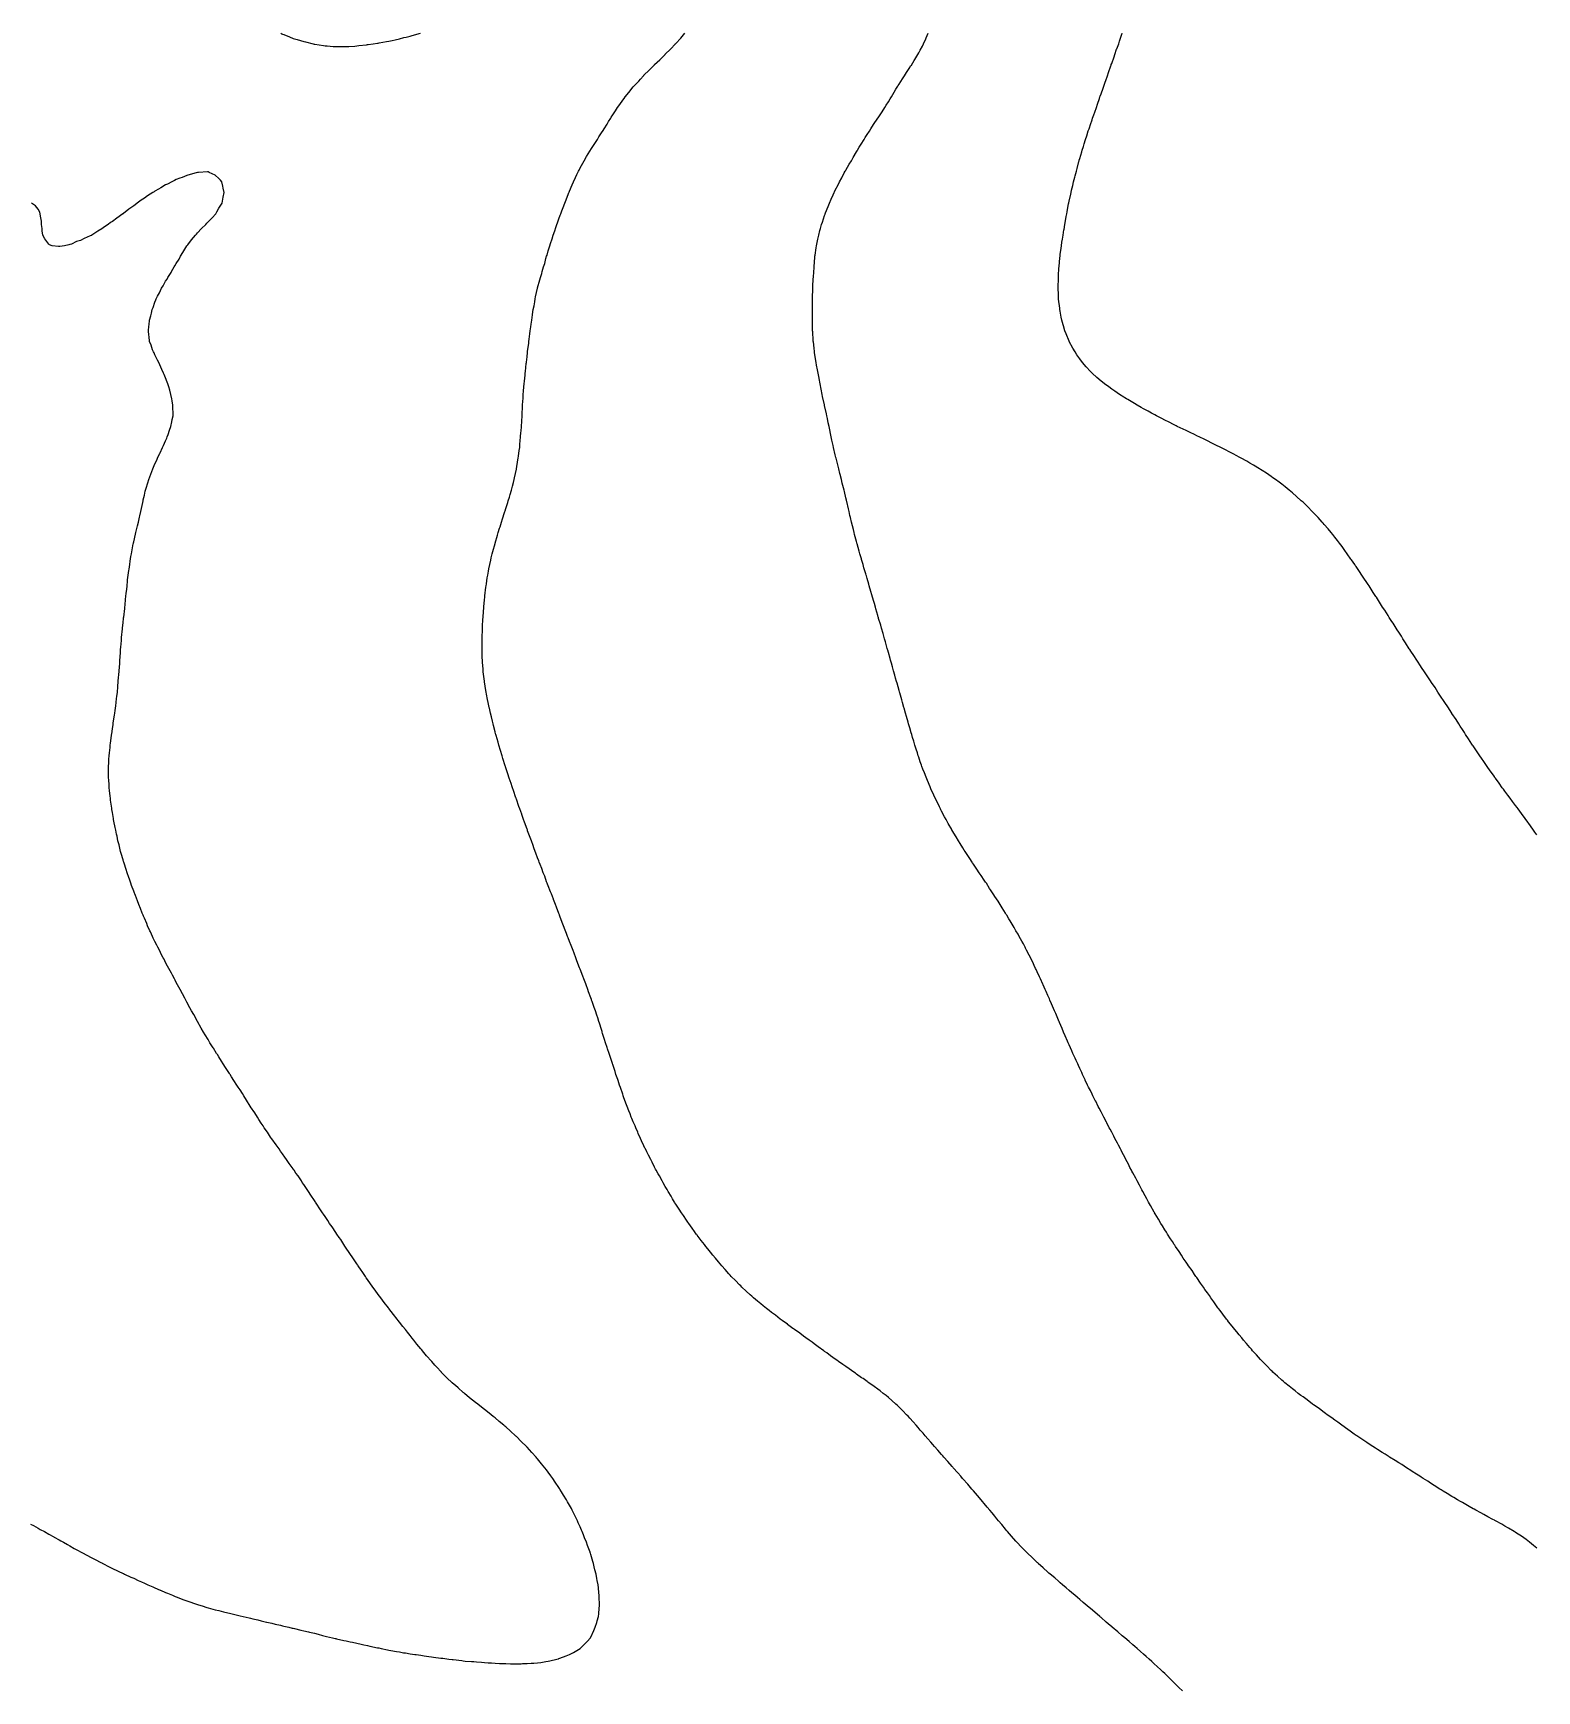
# Model space of a CAD drawing. Extents: x -717077 to -715000, y -984627 to -984000.
# Drawn here: x -715141.9 to -715000.5, y -984156.5 to -984000.5 of the extents above; entities that cross this region are included whole.
import ezdxf

# ---------------------------------------------------------------- set-up
doc = ezdxf.new("R2010")
doc.units = 0
doc.layers.add('buffer_B1_0_1_clip', color=7, linetype='Continuous')

msp = doc.modelspace()

# ---------------------------------------------------------------- linework, layer by layer
at = {"layer": 'buffer_B1_0_1_clip'}
for points in [[(-715118.64, -984000.5), (-715118.55, -984000.55), (-715118.49, -984000.58), (-715118.36, -984000.63), (-715117.85, -984000.85), (-715117.49, -984000.99), (-715117.11, -984001.11), (-715116.8, -984001.2), (-715116.49, -984001.29), (-715116.32, -984001.33), (-715115.6, -984001.5), (-715115.51, -984001.52), (-715115.49, -984001.52), (-715115.46, -984001.53), (-715114.65, -984001.66), (-715114.49, -984001.68), (-715114.3, -984001.69), (-715113.74, -984001.74), (-715113.49, -984001.76), (-715113.24, -984001.75), (-715112.75, -984001.76), (-715112.49, -984001.76), (-715112.26, -984001.74), (-715111.7, -984001.71), (-715111.49, -984001.7), (-715111.32, -984001.67), (-715110.59, -984001.6), (-715110.49, -984001.58), (-715110.42, -984001.57), (-715109.95, -984001.5), (-715109.55, -984001.44), (-715109.49, -984001.43), (-715109.41, -984001.42), (-715108.7, -984001.29), (-715108.49, -984001.26), (-715108.18, -984001.19), (-715107.88, -984001.12), (-715107.49, -984001.04), (-715107.07, -984000.92), (-715106.87, -984000.87), (-715106.49, -984000.78), (-715106.28, -984000.71), (-715105.51, -984000.5)], [(-715083.34, -984107.5), (-715083.39, -984107.4), (-715083.49, -984107.21), (-715083.73, -984106.73), (-715083.85, -984106.5), (-715084.06, -984106.07), (-715084.21, -984105.78), (-715084.35, -984105.5), (-715084.4, -984105.41), (-715084.49, -984105.21), (-715084.71, -984104.72), (-715084.82, -984104.5), (-715085.02, -984104.03), (-715085.07, -984103.92), (-715085.26, -984103.5), (-715085.33, -984103.33), (-715085.49, -984102.95), (-715085.62, -984102.63), (-715085.68, -984102.5), (-715085.79, -984102.2), (-715085.9, -984101.91), (-715086.06, -984101.5), (-715086.18, -984101.18), (-715086.41, -984100.58), (-715086.44, -984100.5), (-715086.45, -984100.46), (-715086.49, -984100.35), (-715086.71, -984099.71), (-715086.78, -984099.5), (-715086.93, -984099.07), (-715086.96, -984098.96), (-715087.12, -984098.5), (-715087.21, -984098.21), (-715087.43, -984097.56), (-715087.45, -984097.5), (-715087.46, -984097.47), (-715087.49, -984097.37), (-715087.7, -984096.71), (-715087.77, -984096.5), (-715087.91, -984096.09), (-715087.95, -984095.95), (-715088.1, -984095.5), (-715088.19, -984095.19), (-715088.38, -984094.62), (-715088.41, -984094.5), (-715088.43, -984094.44), (-715088.49, -984094.24), (-715088.67, -984093.67), (-715088.73, -984093.5), (-715088.84, -984093.15), (-715088.91, -984092.92), (-715089.06, -984092.5), (-715089.17, -984092.18), (-715089.37, -984091.62), (-715089.41, -984091.5), (-715089.43, -984091.44), (-715089.49, -984091.28), (-715089.7, -984090.7), (-715089.77, -984090.5), (-715089.93, -984090.06), (-715089.96, -984089.97), (-715090.14, -984089.5), (-715090.24, -984089.24), (-715090.49, -984088.58), (-715090.52, -984088.52), (-715090.52, -984088.5), (-715090.54, -984088.45), (-715090.79, -984087.79), (-715090.9, -984087.5), (-715091.06, -984087.07), (-715091.16, -984086.83), (-715091.29, -984086.5), (-715091.35, -984086.35), (-715091.49, -984085.98), (-715091.62, -984085.63), (-715091.67, -984085.5), (-715091.78, -984085.21), (-715091.89, -984084.9), (-715092.05, -984084.5), (-715092.17, -984084.18), (-715092.4, -984083.6), (-715092.43, -984083.5), (-715092.45, -984083.46), (-715092.49, -984083.35), (-715092.72, -984082.73), (-715092.81, -984082.5), (-715093, -984082.01), (-715093.01, -984081.99), (-715093.2, -984081.5), (-715093.28, -984081.29), (-715093.49, -984080.75), (-715093.56, -984080.57), (-715093.59, -984080.5), (-715093.65, -984080.35), (-715093.83, -984079.84), (-715093.97, -984079.5), (-715094.11, -984079.11), (-715094.25, -984078.74), (-715094.34, -984078.5), (-715094.38, -984078.39), (-715094.49, -984078.1), (-715094.65, -984077.66), (-715094.71, -984077.5), (-715094.84, -984077.15), (-715094.92, -984076.93), (-715095.08, -984076.5), (-715095.19, -984076.2), (-715095.43, -984075.56), (-715095.45, -984075.5), (-715095.46, -984075.47), (-715095.49, -984075.4), (-715095.73, -984074.73), (-715095.81, -984074.5), (-715095.98, -984074.01), (-715095.99, -984073.99), (-715096.16, -984073.5), (-715096.25, -984073.26), (-715096.49, -984072.58), (-715096.51, -984072.52), (-715096.52, -984072.5), (-715096.54, -984072.46), (-715096.77, -984071.77), (-715096.86, -984071.5), (-715097.02, -984071.02), (-715097.04, -984070.95), (-715097.2, -984070.5), (-715097.27, -984070.28), (-715097.49, -984069.62), (-715097.52, -984069.53), (-715097.53, -984069.5), (-715097.55, -984069.44), (-715097.76, -984068.76), (-715097.84, -984068.5), (-715097.99, -984068.01), (-715097.99, -984068), (-715098.14, -984067.5), (-715098.21, -984067.22), (-715098.39, -984066.6), (-715098.42, -984066.5), (-715098.44, -984066.44), (-715098.49, -984066.24), (-715098.64, -984065.65), (-715098.68, -984065.5), (-715098.74, -984065.25), (-715098.84, -984064.84), (-715098.92, -984064.5), (-715099.02, -984064.03), (-715099.04, -984063.96), (-715099.14, -984063.5), (-715099.2, -984063.2), (-715099.29, -984062.7), (-715099.33, -984062.5), (-715099.36, -984062.36), (-715099.49, -984061.53), (-715099.5, -984061.5), (-715099.5, -984061.5), (-715099.5, -984061.49), (-715099.61, -984060.61), (-715099.62, -984060.5), (-715099.63, -984060.36), (-715099.68, -984059.69), (-715099.69, -984059.5), (-715099.7, -984059.29), (-715099.72, -984058.73), (-715099.72, -984058.5), (-715099.72, -984058.27), (-715099.72, -984057.73), (-715099.72, -984057.5), (-715099.71, -984057.28), (-715099.69, -984056.7), (-715099.69, -984056.5), (-715099.67, -984056.32), (-715099.64, -984055.64), (-715099.63, -984055.5), (-715099.62, -984055.38), (-715099.56, -984054.56), (-715099.55, -984054.5), (-715099.55, -984054.45), (-715099.49, -984053.87), (-715099.46, -984053.53), (-715099.46, -984053.5), (-715099.45, -984053.46), (-715099.35, -984052.64), (-715099.34, -984052.5), (-715099.31, -984052.32), (-715099.23, -984051.76), (-715099.19, -984051.5), (-715099.12, -984051.13), (-715099.08, -984050.91), (-715099, -984050.5), (-715098.91, -984050.09), (-715098.85, -984049.86), (-715098.77, -984049.5), (-715098.71, -984049.28), (-715098.5, -984048.51), (-715098.5, -984048.5), (-715098.5, -984048.49), (-715098.49, -984048.48), (-715098.27, -984047.73), (-715098.2, -984047.5), (-715098.07, -984047.07), (-715098.03, -984046.96), (-715097.89, -984046.5), (-715097.79, -984046.2), (-715097.61, -984045.62), (-715097.57, -984045.5), (-715097.55, -984045.44), (-715097.49, -984045.24), (-715097.31, -984044.68), (-715097.25, -984044.5), (-715097.15, -984044.16), (-715097.08, -984043.92), (-715096.95, -984043.5), (-715096.86, -984043.14), (-715096.76, -984042.77), (-715096.69, -984042.5), (-715096.66, -984042.33), (-715096.49, -984041.54), (-715096.49, -984041.51), (-715096.48, -984041.5), (-715096.48, -984041.49), (-715096.34, -984040.66), (-715096.31, -984040.5), (-715096.29, -984040.29), (-715096.22, -984039.78), (-715096.18, -984039.5), (-715096.16, -984039.16), (-715096.13, -984038.87), (-715096.1, -984038.5), (-715096.06, -984038.07), (-715096.05, -984037.94), (-715096.02, -984037.5), (-715095.99, -984037), (-715095.99, -984037), (-715095.96, -984036.5), (-715095.94, -984036.06), (-715095.93, -984035.94), (-715095.9, -984035.5), (-715095.88, -984035.12), (-715095.86, -984034.87), (-715095.84, -984034.5), (-715095.81, -984034.18), (-715095.78, -984033.79), (-715095.76, -984033.5), (-715095.73, -984033.26), (-715095.68, -984032.69), (-715095.66, -984032.5), (-715095.64, -984032.35), (-715095.56, -984031.57), (-715095.55, -984031.5), (-715095.55, -984031.45), (-715095.49, -984030.96), (-715095.44, -984030.55), (-715095.44, -984030.5), (-715095.43, -984030.44), (-715095.33, -984029.66), (-715095.31, -984029.5), (-715095.29, -984029.3), (-715095.22, -984028.78), (-715095.19, -984028.5), (-715095.14, -984028.14), (-715095.1, -984027.89), (-715095.05, -984027.5), (-715094.97, -984027.02), (-715094.97, -984026.97), (-715094.9, -984026.5), (-715094.83, -984026.16), (-715094.77, -984025.78), (-715094.72, -984025.5), (-715094.68, -984025.32), (-715094.5, -984024.51), (-715094.5, -984024.5), (-715094.5, -984024.49), (-715094.49, -984024.47), (-715094.28, -984023.71), (-715094.22, -984023.5), (-715094.1, -984023.11), (-715094.05, -984022.94), (-715093.93, -984022.5), (-715093.83, -984022.17), (-715093.71, -984021.71), (-715093.65, -984021.5), (-715093.61, -984021.38), (-715093.49, -984020.97), (-715093.38, -984020.61), (-715093.35, -984020.5), (-715093.28, -984020.29), (-715093.14, -984019.86), (-715093.02, -984019.5), (-715092.88, -984019.11), (-715092.77, -984018.78), (-715092.68, -984018.5), (-715092.63, -984018.36), (-715092.49, -984017.97), (-715092.37, -984017.63), (-715092.32, -984017.5), (-715092.21, -984017.22), (-715092.09, -984016.9), (-715091.94, -984016.5), (-715091.81, -984016.19), (-715091.58, -984015.59), (-715091.55, -984015.5), (-715091.53, -984015.46), (-715091.49, -984015.37), (-715091.23, -984014.76), (-715091.13, -984014.5), (-715090.92, -984014.07), (-715090.8, -984013.81), (-715090.66, -984013.5), (-715090.6, -984013.39), (-715090.49, -984013.18), (-715090.25, -984012.74), (-715090.12, -984012.5), (-715089.88, -984012.11), (-715089.59, -984011.59), (-715089.53, -984011.5), (-715089.52, -984011.48), (-715089.49, -984011.44), (-715089.11, -984010.88), (-715088.87, -984010.5), (-715088.72, -984010.27), (-715088.49, -984009.89), (-715088.34, -984009.66), (-715088.24, -984009.5), (-715087.95, -984009.05), (-715087.82, -984008.82), (-715087.62, -984008.5), (-715087.57, -984008.42), (-715087.49, -984008.29), (-715087.17, -984007.82), (-715086.98, -984007.5), (-715086.77, -984007.22), (-715086.49, -984006.81), (-715086.36, -984006.64), (-715086.25, -984006.5), (-715085.91, -984006.08), (-715085.49, -984005.55), (-715085.47, -984005.52), (-715085.45, -984005.5), (-715084.98, -984005.01), (-715084.82, -984004.83), (-715084.53, -984004.5), (-715084.51, -984004.48), (-715084.49, -984004.46), (-715084, -984003.99), (-715083.53, -984003.5), (-715083.51, -984003.48), (-715083.49, -984003.46), (-715082.99, -984003), (-715082.5, -984002.5), (-715082.5, -984002.5), (-715082.49, -984002.49), (-715082, -984002), (-715081.53, -984001.5), (-715081.51, -984001.48), (-715081.49, -984001.46), (-715081.03, -984000.96), (-715080.64, -984000.5)], [(-715000.49, -984143.07), (-715000.8, -984142.8), (-715001.18, -984142.5), (-715001.35, -984142.36), (-715001.49, -984142.26), (-715001.93, -984141.94), (-715002.26, -984141.74), (-715002.49, -984141.58), (-715002.54, -984141.55), (-715002.62, -984141.5), (-715003.16, -984141.17), (-715003.49, -984140.99), (-715003.8, -984140.81), (-715004.39, -984140.5), (-715004.45, -984140.46), (-715004.49, -984140.44), (-715004.62, -984140.37), (-715005.1, -984140.1), (-715005.49, -984139.9), (-715005.75, -984139.75), (-715006.22, -984139.5), (-715006.39, -984139.4), (-715006.49, -984139.35), (-715006.85, -984139.14), (-715007.03, -984139.04), (-715007.49, -984138.78), (-715007.67, -984138.68), (-715007.97, -984138.5), (-715008.3, -984138.3), (-715008.49, -984138.19), (-715008.92, -984137.92), (-715009.29, -984137.7), (-715009.49, -984137.58), (-715009.54, -984137.55), (-715009.62, -984137.5), (-715010.15, -984137.15), (-715010.49, -984136.94), (-715010.76, -984136.77), (-715011.19, -984136.5), (-715011.37, -984136.38), (-715011.49, -984136.3), (-715011.98, -984135.99), (-715012.05, -984135.94), (-715012.49, -984135.66), (-715012.59, -984135.6), (-715012.75, -984135.5), (-715013.2, -984135.2), (-715013.49, -984135.02), (-715013.81, -984134.82), (-715014.34, -984134.5), (-715014.43, -984134.44), (-715014.49, -984134.4), (-715014.77, -984134.22), (-715015.04, -984134.05), (-715015.49, -984133.77), (-715015.66, -984133.66), (-715015.92, -984133.5), (-715016.26, -984133.27), (-715016.49, -984133.12), (-715016.86, -984132.87), (-715017.42, -984132.5), (-715017.46, -984132.47), (-715017.49, -984132.45), (-715017.67, -984132.32), (-715018.04, -984132.05), (-715018.49, -984131.73), (-715018.63, -984131.64), (-715018.83, -984131.5), (-715019.2, -984131.21), (-715019.49, -984131.01), (-715019.79, -984130.79), (-715020.21, -984130.5), (-715020.37, -984130.38), (-715020.49, -984130.29), (-715020.95, -984129.95), (-715021.26, -984129.73), (-715021.49, -984129.57), (-715021.53, -984129.54), (-715021.59, -984129.5), (-715022.1, -984129.11), (-715022.49, -984128.83), (-715022.68, -984128.69), (-715022.94, -984128.5), (-715023.24, -984128.25), (-715023.49, -984128.06), (-715023.8, -984127.81), (-715024.19, -984127.5), (-715024.35, -984127.36), (-715024.49, -984127.24), (-715024.88, -984126.89), (-715025.32, -984126.5), (-715025.4, -984126.41), (-715025.49, -984126.33), (-715025.9, -984125.91), (-715026.31, -984125.5), (-715026.4, -984125.41), (-715026.49, -984125.31), (-715026.87, -984124.88), (-715027.23, -984124.5), (-715027.35, -984124.35), (-715027.49, -984124.19), (-715027.81, -984123.81), (-715028.08, -984123.5), (-715028.26, -984123.27), (-715028.49, -984123), (-715028.71, -984122.72), (-715028.9, -984122.5), (-715029.16, -984122.16), (-715029.49, -984121.75), (-715029.6, -984121.61), (-715029.69, -984121.5), (-715030.03, -984121.04), (-715030.29, -984120.71), (-715030.45, -984120.5), (-715030.47, -984120.47), (-715030.49, -984120.44), (-715030.88, -984119.88), (-715031.16, -984119.5), (-715031.29, -984119.3), (-715031.49, -984119.03), (-715031.71, -984118.71), (-715031.86, -984118.5), (-715032.12, -984118.12), (-715032.49, -984117.6), (-715032.53, -984117.54), (-715032.56, -984117.5), (-715032.7, -984117.3), (-715032.93, -984116.94), (-715033.25, -984116.5), (-715033.35, -984116.35), (-715033.49, -984116.14), (-715033.75, -984115.76), (-715033.93, -984115.5), (-715034.15, -984115.16), (-715034.49, -984114.66), (-715034.56, -984114.56), (-715034.6, -984114.5), (-715034.78, -984114.21), (-715034.95, -984113.95), (-715035.24, -984113.5), (-715035.34, -984113.34), (-715035.49, -984113.1), (-715035.72, -984112.72), (-715035.86, -984112.5), (-715036.09, -984112.1), (-715036.4, -984111.59), (-715036.46, -984111.5), (-715036.47, -984111.48), (-715036.49, -984111.44), (-715036.83, -984110.83), (-715037.02, -984110.5), (-715037.18, -984110.19), (-715037.49, -984109.63), (-715037.54, -984109.54), (-715037.56, -984109.5), (-715037.64, -984109.35), (-715037.88, -984108.89), (-715038.09, -984108.5), (-715038.23, -984108.24), (-715038.49, -984107.75), (-715038.58, -984107.58), (-715038.62, -984107.5), (-715038.77, -984107.23), (-715038.92, -984106.92), (-715039.15, -984106.5), (-715039.26, -984106.27), (-715039.49, -984105.84), (-715039.61, -984105.62), (-715039.67, -984105.5), (-715039.86, -984105.13), (-715039.95, -984104.96), (-715040.19, -984104.5), (-715040.29, -984104.3), (-715040.49, -984103.93), (-715040.64, -984103.64), (-715040.72, -984103.5), (-715040.95, -984103.05), (-715040.98, -984102.98), (-715041.23, -984102.5), (-715041.32, -984102.33), (-715041.49, -984101.99), (-715041.66, -984101.66), (-715041.75, -984101.5), (-715041.99, -984101), (-715042, -984101), (-715042.25, -984100.5), (-715042.33, -984100.34), (-715042.49, -984100.01), (-715042.66, -984099.67), (-715042.75, -984099.5), (-715042.97, -984099.02), (-715042.98, -984098.99), (-715043.22, -984098.5), (-715043.3, -984098.31), (-715043.49, -984097.91), (-715043.62, -984097.63), (-715043.68, -984097.5), (-715043.84, -984097.16), (-715043.93, -984096.94), (-715044.14, -984096.5), (-715044.24, -984096.25), (-715044.49, -984095.71), (-715044.56, -984095.56), (-715044.59, -984095.5), (-715044.66, -984095.34), (-715044.86, -984094.86), (-715045.02, -984094.5), (-715045.16, -984094.16), (-715045.4, -984093.59), (-715045.44, -984093.5), (-715045.46, -984093.46), (-715045.49, -984093.38), (-715045.75, -984092.76), (-715045.87, -984092.5), (-715046.05, -984092.06), (-715046.15, -984091.85), (-715046.3, -984091.5), (-715046.35, -984091.36), (-715046.49, -984091.05), (-715046.66, -984090.67), (-715046.74, -984090.5), (-715046.93, -984090.06), (-715046.97, -984089.98), (-715047.19, -984089.5), (-715047.28, -984089.29), (-715047.49, -984088.82), (-715047.59, -984088.6), (-715047.64, -984088.5), (-715047.77, -984088.22), (-715047.91, -984087.92), (-715048.25, -984087.25), (-715048.49, -984086.78), (-715048.59, -984086.59), (-715048.64, -984086.5), (-715048.8, -984086.19), (-715048.93, -984085.94), (-715049.18, -984085.5), (-715049.29, -984085.3), (-715049.49, -984084.96), (-715049.66, -984084.66), (-715049.75, -984084.5), (-715050.03, -984084.03), (-715050.15, -984083.85), (-715050.36, -984083.5), (-715050.41, -984083.42), (-715050.49, -984083.3), (-715050.79, -984082.8), (-715050.99, -984082.5), (-715051.18, -984082.19), (-715051.49, -984081.73), (-715051.58, -984081.59), (-715051.64, -984081.5), (-715051.89, -984081.1), (-715051.97, -984080.98), (-715052.28, -984080.5), (-715052.37, -984080.38), (-715052.49, -984080.2), (-715052.76, -984079.77), (-715052.94, -984079.5), (-715053.16, -984079.17), (-715053.49, -984078.69), (-715053.57, -984078.57), (-715053.61, -984078.5), (-715053.84, -984078.15), (-715053.96, -984077.97), (-715054.27, -984077.5), (-715054.36, -984077.37), (-715054.49, -984077.16), (-715054.75, -984076.75), (-715054.9, -984076.5), (-715055.13, -984076.13), (-715055.49, -984075.54), (-715055.51, -984075.51), (-715055.52, -984075.5), (-715055.54, -984075.45), (-715055.86, -984074.87), (-715056.07, -984074.5), (-715056.22, -984074.23), (-715056.49, -984073.72), (-715056.57, -984073.57), (-715056.6, -984073.5), (-715056.7, -984073.29), (-715056.89, -984072.9), (-715057.09, -984072.5), (-715057.21, -984072.22), (-715057.49, -984071.61), (-715057.53, -984071.53), (-715057.54, -984071.5), (-715057.57, -984071.42), (-715057.82, -984070.82), (-715057.95, -984070.5), (-715058.1, -984070.11), (-715058.24, -984069.75), (-715058.34, -984069.5), (-715058.38, -984069.39), (-715058.49, -984069.07), (-715058.64, -984068.64), (-715058.68, -984068.5), (-715058.77, -984068.22), (-715058.88, -984067.88), (-715059, -984067.5), (-715059.11, -984067.12), (-715059.22, -984066.77), (-715059.3, -984066.5), (-715059.35, -984066.35), (-715059.49, -984065.87), (-715059.58, -984065.58), (-715059.6, -984065.5), (-715059.64, -984065.35), (-715059.8, -984064.8), (-715059.88, -984064.5), (-715060.01, -984064.02), (-715060.03, -984063.96), (-715060.16, -984063.5), (-715060.23, -984063.24), (-715060.43, -984062.56), (-715060.45, -984062.5), (-715060.46, -984062.47), (-715060.49, -984062.35), (-715060.68, -984061.68), (-715060.73, -984061.5), (-715060.82, -984061.18), (-715060.89, -984060.9), (-715061, -984060.5), (-715061.11, -984060.12), (-715061.21, -984059.79), (-715061.29, -984059.5), (-715061.33, -984059.34), (-715061.49, -984058.78), (-715061.55, -984058.56), (-715061.57, -984058.5), (-715061.6, -984058.39), (-715061.77, -984057.77), (-715061.85, -984057.5), (-715061.99, -984057), (-715061.99, -984057), (-715062.14, -984056.5), (-715062.22, -984056.22), (-715062.41, -984055.58), (-715062.43, -984055.5), (-715062.45, -984055.45), (-715062.49, -984055.3), (-715062.67, -984054.68), (-715062.72, -984054.5), (-715062.81, -984054.18), (-715062.89, -984053.9), (-715063.29, -984052.5), (-715063.34, -984052.34), (-715063.49, -984051.82), (-715063.56, -984051.57), (-715063.58, -984051.5), (-715063.62, -984051.37), (-715063.79, -984050.8), (-715063.88, -984050.5), (-715064.02, -984050.02), (-715064.04, -984049.96), (-715064.17, -984049.5), (-715064.24, -984049.25), (-715064.44, -984048.56), (-715064.45, -984048.5), (-715064.46, -984048.47), (-715064.49, -984048.35), (-715064.67, -984047.67), (-715064.71, -984047.5), (-715064.78, -984047.21), (-715064.87, -984046.87), (-715064.96, -984046.5), (-715065.06, -984046.07), (-715065.11, -984045.89), (-715065.2, -984045.5), (-715065.25, -984045.26), (-715065.41, -984044.58), (-715065.43, -984044.5), (-715065.44, -984044.45), (-715065.49, -984044.24), (-715065.63, -984043.64), (-715065.67, -984043.5), (-715065.72, -984043.27), (-715065.83, -984042.83), (-715065.91, -984042.5), (-715066.03, -984042.03), (-715066.05, -984041.94), (-715066.16, -984041.5), (-715066.23, -984041.24), (-715066.39, -984040.61), (-715066.41, -984040.5), (-715066.43, -984040.44), (-715066.49, -984040.17), (-715066.65, -984039.5), (-715066.69, -984039.3), (-715066.8, -984038.81), (-715066.87, -984038.5), (-715066.97, -984038.03), (-715066.98, -984037.98), (-715067.08, -984037.5), (-715067.15, -984037.16), (-715067.23, -984036.76), (-715067.29, -984036.5), (-715067.32, -984036.33), (-715067.49, -984035.55), (-715067.5, -984035.51), (-715067.5, -984035.5), (-715067.51, -984035.49), (-715067.68, -984034.68), (-715067.71, -984034.5), (-715067.91, -984033.5), (-715068.01, -984033.01), (-715068.01, -984032.98), (-715068.11, -984032.5), (-715068.17, -984032.18), (-715068.25, -984031.74), (-715068.3, -984031.5), (-715068.32, -984031.33), (-715068.45, -984030.54), (-715068.46, -984030.5), (-715068.46, -984030.47), (-715068.49, -984030.15), (-715068.55, -984029.56), (-715068.56, -984029.5), (-715068.57, -984029.43), (-715068.61, -984028.62), (-715068.62, -984028.5), (-715068.62, -984028.37), (-715068.64, -984027.65), (-715068.64, -984027.5), (-715068.64, -984027.35), (-715068.64, -984026.65), (-715068.64, -984026.5), (-715068.64, -984026.36), (-715068.62, -984025.63), (-715068.62, -984025.5), (-715068.62, -984025.38), (-715068.6, -984024.6), (-715068.59, -984024.5), (-715068.59, -984024.4), (-715068.56, -984023.56), (-715068.55, -984023.5), (-715068.55, -984023.44), (-715068.49, -984022.55), (-715068.49, -984022.5), (-715068.49, -984022.5), (-715068.49, -984022.5), (-715068.4, -984021.59), (-715068.4, -984021.5), (-715068.38, -984021.39), (-715068.28, -984020.71), (-715068.25, -984020.5), (-715068.19, -984020.2), (-715068.12, -984019.87), (-715068.05, -984019.5), (-715067.93, -984019.06), (-715067.88, -984018.89), (-715067.78, -984018.5), (-715067.7, -984018.29), (-715067.49, -984017.66), (-715067.45, -984017.54), (-715067.44, -984017.5), (-715067.4, -984017.41), (-715067.17, -984016.82), (-715067.05, -984016.5), (-715066.87, -984016.12), (-715066.69, -984015.7), (-715066.6, -984015.5), (-715066.57, -984015.43), (-715066.49, -984015.28), (-715066.23, -984014.76), (-715066.1, -984014.5), (-715065.89, -984014.11), (-715065.64, -984013.65), (-715065.56, -984013.5), (-715065.54, -984013.46), (-715065.49, -984013.38), (-715065.17, -984012.83), (-715064.98, -984012.5), (-715064.8, -984012.19), (-715064.49, -984011.67), (-715064.43, -984011.56), (-715064.39, -984011.5), (-715064.23, -984011.24), (-715064.05, -984010.94), (-715063.78, -984010.5), (-715063.67, -984010.32), (-715063.49, -984010.05), (-715063.28, -984009.71), (-715063.14, -984009.5), (-715062.88, -984009.11), (-715062.49, -984008.51), (-715062.49, -984008.5), (-715062.48, -984008.5), (-715062.47, -984008.48), (-715062.09, -984007.9), (-715061.83, -984007.5), (-715061.7, -984007.29), (-715061.49, -984006.96), (-715061.32, -984006.68), (-715061.21, -984006.5), (-715060.94, -984006.05), (-715060.78, -984005.78), (-715060.61, -984005.5), (-715060.56, -984005.43), (-715060.49, -984005.31), (-715060.18, -984004.81), (-715059.98, -984004.5), (-715059.79, -984004.2), (-715059.49, -984003.74), (-715059.4, -984003.59), (-715059.33, -984003.5), (-715059.07, -984003.08), (-715059.01, -984002.98), (-715058.72, -984002.5), (-715058.64, -984002.36), (-715058.49, -984002.09), (-715058.29, -984001.71), (-715058.18, -984001.5), (-715057.97, -984001.02), (-715057.93, -984000.94), (-715057.75, -984000.5)], [(-715000.49, -984075.95), (-715000.67, -984075.68), (-715000.8, -984075.5), (-715001.09, -984075.1), (-715001.49, -984074.54), (-715001.51, -984074.52), (-715001.52, -984074.5), (-715001.59, -984074.4), (-715001.93, -984073.94), (-715002.25, -984073.5), (-715002.35, -984073.36), (-715002.49, -984073.18), (-715002.78, -984072.79), (-715002.99, -984072.5), (-715003.21, -984072.21), (-715003.49, -984071.83), (-715003.63, -984071.64), (-715003.74, -984071.5), (-715004.05, -984071.06), (-715004.39, -984070.6), (-715004.47, -984070.5), (-715004.48, -984070.48), (-715004.49, -984070.46), (-715004.89, -984069.9), (-715005.17, -984069.5), (-715005.3, -984069.31), (-715005.49, -984069.03), (-715005.71, -984068.72), (-715005.86, -984068.5), (-715006.11, -984068.12), (-715006.49, -984067.56), (-715006.52, -984067.52), (-715006.53, -984067.5), (-715006.6, -984067.39), (-715006.91, -984066.91), (-715007.19, -984066.5), (-715007.3, -984066.31), (-715007.49, -984066.03), (-715007.7, -984065.71), (-715007.84, -984065.5), (-715008.09, -984065.1), (-715008.49, -984064.51), (-715008.49, -984064.5), (-715008.49, -984064.5), (-715008.49, -984064.5), (-715008.88, -984063.89), (-715009.14, -984063.5), (-715009.28, -984063.29), (-715009.49, -984062.98), (-715009.68, -984062.69), (-715009.8, -984062.5), (-715010.07, -984062.08), (-715010.4, -984061.6), (-715010.46, -984061.5), (-715010.47, -984061.48), (-715010.49, -984061.45), (-715010.87, -984060.87), (-715011.12, -984060.5), (-715011.27, -984060.28), (-715011.49, -984059.95), (-715011.67, -984059.68), (-715011.79, -984059.5), (-715012.06, -984059.07), (-715012.35, -984058.64), (-715012.44, -984058.5), (-715012.46, -984058.47), (-715012.49, -984058.43), (-715012.85, -984057.86), (-715013.09, -984057.5), (-715013.24, -984057.25), (-715013.49, -984056.87), (-715013.64, -984056.64), (-715013.73, -984056.5), (-715014.02, -984056.03), (-715014.14, -984055.85), (-715014.37, -984055.5), (-715014.41, -984055.42), (-715014.49, -984055.3), (-715014.8, -984054.81), (-715015, -984054.5), (-715015.19, -984054.19), (-715015.49, -984053.72), (-715015.58, -984053.58), (-715015.63, -984053.5), (-715015.88, -984053.12), (-715015.97, -984052.97), (-715016.28, -984052.5), (-715016.36, -984052.37), (-715016.49, -984052.18), (-715016.76, -984051.77), (-715016.95, -984051.5), (-715017.17, -984051.17), (-715017.49, -984050.7), (-715017.58, -984050.58), (-715017.63, -984050.5), (-715017.94, -984050.06), (-715017.98, -984049.99), (-715018.33, -984049.5), (-715018.4, -984049.4), (-715018.49, -984049.27), (-715018.81, -984048.82), (-715019.06, -984048.5), (-715019.24, -984048.25), (-715019.49, -984047.93), (-715019.68, -984047.69), (-715019.84, -984047.5), (-715020.13, -984047.14), (-715020.49, -984046.73), (-715020.6, -984046.61), (-715020.7, -984046.5), (-715021.07, -984046.08), (-715021.49, -984045.64), (-715021.56, -984045.57), (-715021.63, -984045.5), (-715022.05, -984045.06), (-715022.49, -984044.64), (-715022.57, -984044.57), (-715022.65, -984044.5), (-715023.09, -984044.09), (-715023.49, -984043.75), (-715023.62, -984043.63), (-715023.79, -984043.5), (-715024.17, -984043.18), (-715024.49, -984042.94), (-715024.74, -984042.75), (-715025.08, -984042.5), (-715025.32, -984042.33), (-715025.49, -984042.21), (-715025.91, -984041.92), (-715026.33, -984041.66), (-715026.49, -984041.56), (-715026.53, -984041.53), (-715026.59, -984041.5), (-715027.15, -984041.15), (-715027.49, -984040.96), (-715027.78, -984040.79), (-715028.3, -984040.5), (-715028.42, -984040.43), (-715028.49, -984040.4), (-715028.72, -984040.28), (-715029.07, -984040.08), (-715029.49, -984039.87), (-715029.73, -984039.74), (-715030.22, -984039.5), (-715030.4, -984039.41), (-715030.49, -984039.37), (-715030.76, -984039.23), (-715031.07, -984039.07), (-715031.49, -984038.87), (-715031.74, -984038.75), (-715032.26, -984038.5), (-715032.42, -984038.42), (-715032.49, -984038.39), (-715032.71, -984038.28), (-715033.09, -984038.09), (-715033.49, -984037.9), (-715033.76, -984037.76), (-715034.32, -984037.5), (-715034.43, -984037.44), (-715034.49, -984037.41), (-715034.67, -984037.32), (-715035.09, -984037.1), (-715035.49, -984036.91), (-715035.76, -984036.76), (-715036.28, -984036.5), (-715036.42, -984036.42), (-715036.49, -984036.39), (-715036.74, -984036.25), (-715037.06, -984036.07), (-715037.49, -984035.85), (-715037.71, -984035.72), (-715038.1, -984035.5), (-715038.35, -984035.35), (-715038.49, -984035.27), (-715038.97, -984034.98), (-715039.08, -984034.91), (-715039.49, -984034.67), (-715039.59, -984034.6), (-715039.75, -984034.5), (-715040.19, -984034.2), (-715040.49, -984034), (-715040.77, -984033.78), (-715041.15, -984033.5), (-715041.34, -984033.35), (-715041.49, -984033.24), (-715041.88, -984032.89), (-715042.32, -984032.5), (-715042.41, -984032.41), (-715042.49, -984032.33), (-715042.88, -984031.89), (-715043.22, -984031.5), (-715043.49, -984031.16), (-715043.76, -984030.76), (-715043.93, -984030.5), (-715044.14, -984030.14), (-715044.49, -984029.51), (-715044.5, -984029.5), (-715044.5, -984029.5), (-715044.5, -984029.49), (-715044.78, -984028.79), (-715044.89, -984028.5), (-715045.02, -984028.03), (-715045.05, -984027.94), (-715045.18, -984027.5), (-715045.23, -984027.24), (-715045.34, -984026.65), (-715045.37, -984026.5), (-715045.38, -984026.39), (-715045.48, -984025.52), (-715045.48, -984025.5), (-715045.48, -984025.48), (-715045.49, -984025.08), (-715045.51, -984024.5), (-715045.51, -984024.48), (-715045.5, -984023.51), (-715045.5, -984023.5), (-715045.5, -984023.49), (-715045.49, -984023.38), (-715045.45, -984022.55), (-715045.44, -984022.5), (-715045.44, -984022.45), (-715045.36, -984021.63), (-715045.35, -984021.5), (-715045.33, -984021.34), (-715045.25, -984020.74), (-715045.22, -984020.5), (-715045.17, -984020.18), (-715045.12, -984019.87), (-715045.06, -984019.5), (-715044.98, -984019.02), (-715044.97, -984018.98), (-715044.89, -984018.5), (-715044.83, -984018.17), (-715044.76, -984017.76), (-715044.71, -984017.5), (-715044.67, -984017.32), (-715044.54, -984016.54), (-715044.53, -984016.5), (-715044.52, -984016.47), (-715044.49, -984016.32), (-715044.34, -984015.65), (-715044.31, -984015.5), (-715044.26, -984015.26), (-715044.15, -984014.84), (-715044.07, -984014.5), (-715043.95, -984014.04), (-715043.92, -984013.93), (-715043.81, -984013.5), (-715043.74, -984013.25), (-715043.57, -984012.58), (-715043.55, -984012.5), (-715043.54, -984012.45), (-715043.49, -984012.29), (-715043.31, -984011.68), (-715043.26, -984011.5), (-715043.15, -984011.15), (-715043.07, -984010.92), (-715042.94, -984010.5), (-715042.83, -984010.16), (-715042.69, -984009.69), (-715042.62, -984009.5), (-715042.59, -984009.4), (-715042.49, -984009.09), (-715042.34, -984008.66), (-715042.28, -984008.5), (-715042.17, -984008.18), (-715042.07, -984007.92), (-715041.93, -984007.5), (-715041.82, -984007.17), (-715041.65, -984006.65), (-715041.59, -984006.5), (-715041.57, -984006.42), (-715041.49, -984006.2), (-715041.3, -984005.69), (-715041.24, -984005.5), (-715041.1, -984005.11), (-715041.04, -984004.95), (-715040.89, -984004.5), (-715040.78, -984004.21), (-715040.58, -984003.58), (-715040.55, -984003.5), (-715040.53, -984003.46), (-715040.49, -984003.34), (-715040.27, -984002.73), (-715040.19, -984002.5), (-715040.02, -984002.02), (-715040, -984001.99), (-715039.83, -984001.5), (-715039.74, -984001.25), (-715039.49, -984000.51), (-715039.49, -984000.5), (-715039.49, -984000.5)], [(-715142.21, -984140.79), (-715141.93, -984140.94), (-715141.49, -984141.17), (-715141.28, -984141.29), (-715140.89, -984141.5), (-715140.49, -984141.73), (-715140, -984142), (-715139.98, -984142.02), (-715139.49, -984142.29), (-715139.36, -984142.36), (-715139.11, -984142.5), (-715138.72, -984142.72), (-715138.49, -984142.85), (-715138.08, -984143.08), (-715137.71, -984143.28), (-715137.49, -984143.4), (-715137.31, -984143.5), (-715136.49, -984143.93), (-715136.12, -984144.13), (-715135.59, -984144.4), (-715135.49, -984144.45), (-715135.46, -984144.47), (-715135.4, -984144.5), (-715134.8, -984144.81), (-715134.49, -984144.96), (-715133.49, -984145.44), (-715133.45, -984145.46), (-715133.36, -984145.5), (-715132.77, -984145.78), (-715132.49, -984145.9), (-715132.08, -984146.09), (-715131.75, -984146.24), (-715131.49, -984146.36), (-715131.4, -984146.4), (-715131.17, -984146.5), (-715130.7, -984146.71), (-715130.49, -984146.8), (-715130, -984147.01), (-715129.97, -984147.02), (-715129.49, -984147.23), (-715129.3, -984147.31), (-715128.84, -984147.5), (-715128.6, -984147.6), (-715128.49, -984147.65), (-715128.25, -984147.74), (-715127.88, -984147.88), (-715127.49, -984148.03), (-715126.49, -984148.37), (-715126.4, -984148.4), (-715126.06, -984148.5), (-715125.62, -984148.63), (-715125.49, -984148.67), (-715125.26, -984148.73), (-715124.84, -984148.85), (-715124.49, -984148.94), (-715124.04, -984149.05), (-715123.91, -984149.08), (-715123.49, -984149.19), (-715123.24, -984149.25), (-715122.59, -984149.41), (-715122.49, -984149.43), (-715122.18, -984149.5), (-715121.62, -984149.63), (-715121.49, -984149.65), (-715121.29, -984149.7), (-715120.81, -984149.81), (-715120.49, -984149.89), (-715120, -984150.01), (-715119.98, -984150.01), (-715119.49, -984150.13), (-715119.19, -984150.2), (-715118.67, -984150.32), (-715118.49, -984150.36), (-715118.38, -984150.39), (-715117.91, -984150.5), (-715117.57, -984150.58), (-715117.49, -984150.6), (-715117.37, -984150.63), (-715116.76, -984150.77), (-715116.49, -984150.83), (-715116.06, -984150.94), (-715115.95, -984150.96), (-715115.49, -984151.07), (-715115.15, -984151.16), (-715114.72, -984151.27), (-715114.49, -984151.33), (-715114.35, -984151.36), (-715113.79, -984151.5), (-715113.55, -984151.56), (-715113.49, -984151.57), (-715113.4, -984151.59), (-715112.73, -984151.74), (-715112.49, -984151.79), (-715112.12, -984151.87), (-715111.91, -984151.92), (-715111.49, -984152.01), (-715111.09, -984152.09), (-715110.84, -984152.15), (-715110.49, -984152.22), (-715110.27, -984152.27), (-715109.57, -984152.43), (-715109.49, -984152.44), (-715109.44, -984152.45), (-715109.21, -984152.5), (-715108.62, -984152.62), (-715108.49, -984152.65), (-715108.31, -984152.68), (-715107.77, -984152.78), (-715107.49, -984152.83), (-715107.1, -984152.9), (-715106.92, -984152.92), (-715106.49, -984152.99), (-715106.05, -984153.06), (-715105.91, -984153.08), (-715105.49, -984153.14), (-715105.18, -984153.18), (-715104.74, -984153.25), (-715104.49, -984153.29), (-715104.3, -984153.31), (-715103.59, -984153.4), (-715103.49, -984153.42), (-715103.42, -984153.42), (-715102.85, -984153.5), (-715102.53, -984153.54), (-715102.49, -984153.55), (-715102.44, -984153.55), (-715101.63, -984153.64), (-715101.49, -984153.66), (-715101.32, -984153.68), (-715100.71, -984153.72), (-715100.49, -984153.74), (-715100.23, -984153.76), (-715099.78, -984153.79), (-715099.49, -984153.81), (-715099.16, -984153.84), (-715098.84, -984153.85), (-715098.49, -984153.88), (-715098.09, -984153.9), (-715097.9, -984153.9), (-715097.49, -984153.93), (-715097.05, -984153.94), (-715096.93, -984153.94), (-715096.49, -984153.95), (-715096.05, -984153.94), (-715095.92, -984153.93), (-715095.49, -984153.92), (-715095.1, -984153.89), (-715094.86, -984153.87), (-715094.49, -984153.85), (-715094.19, -984153.81), (-715093.72, -984153.73), (-715093.49, -984153.7), (-715093.33, -984153.66), (-715092.68, -984153.5), (-715092.53, -984153.46), (-715092.49, -984153.45), (-715092.41, -984153.41), (-715091.8, -984153.2), (-715091.49, -984153.06), (-715091.12, -984152.87), (-715090.5, -984152.5), (-715090.5, -984152.5), (-715090.49, -984152.49), (-715090.36, -984152.37), (-715089.98, -984152.01), (-715089.84, -984151.84), (-715089.53, -984151.5), (-715089.52, -984151.48), (-715089.49, -984151.43), (-715089.19, -984150.8), (-715089.07, -984150.5), (-715088.93, -984150.06), (-715088.89, -984149.9), (-715088.78, -984149.5), (-715088.74, -984149.25), (-715088.7, -984148.71), (-715088.67, -984148.5), (-715088.67, -984148.32), (-715088.7, -984147.7), (-715088.69, -984147.5), (-715088.72, -984147.28), (-715088.78, -984146.79), (-715088.81, -984146.5), (-715088.88, -984146.11), (-715088.92, -984145.93), (-715089, -984145.5), (-715089.11, -984145.11), (-715089.17, -984144.82), (-715089.25, -984144.5), (-715089.31, -984144.32), (-715089.49, -984143.66), (-715089.53, -984143.54), (-715089.54, -984143.5), (-715089.56, -984143.43), (-715089.8, -984142.81), (-715089.9, -984142.5), (-715090.08, -984142.08), (-715090.17, -984141.82), (-715090.3, -984141.5), (-715090.36, -984141.37), (-715090.49, -984141.05), (-715090.67, -984140.67), (-715090.74, -984140.5), (-715090.99, -984140), (-715090.99, -984140), (-715091.23, -984139.5), (-715091.32, -984139.33), (-715091.49, -984139.02), (-715091.68, -984138.69), (-715091.78, -984138.5), (-715092.06, -984138.06), (-715092.24, -984137.75), (-715092.39, -984137.5), (-715092.43, -984137.44), (-715092.49, -984137.35), (-715092.84, -984136.85), (-715093.06, -984136.5), (-715093.25, -984136.25), (-715093.49, -984135.91), (-715093.67, -984135.68), (-715093.81, -984135.5), (-715094.12, -984135.13), (-715094.49, -984134.67), (-715094.57, -984134.58), (-715094.63, -984134.5), (-715095.05, -984134.05), (-715095.49, -984133.55), (-715095.52, -984133.53), (-715095.54, -984133.5), (-715096.03, -984133.03), (-715096.49, -984132.56), (-715096.53, -984132.53), (-715096.56, -984132.5), (-715097.05, -984132.06), (-715097.49, -984131.65), (-715097.57, -984131.58), (-715097.66, -984131.5), (-715098.12, -984131.13), (-715098.49, -984130.81), (-715098.66, -984130.67), (-715098.87, -984130.5), (-715099.22, -984130.23), (-715099.49, -984130.01), (-715099.78, -984129.79), (-715100.13, -984129.5), (-715100.34, -984129.34), (-715100.89, -984128.9), (-715101.38, -984128.5), (-715101.44, -984128.45), (-715101.49, -984128.41), (-715101.98, -984127.99), (-715102.22, -984127.77), (-715102.49, -984127.53), (-715102.51, -984127.51), (-715102.52, -984127.5), (-715103.02, -984127.03), (-715103.49, -984126.56), (-715103.52, -984126.53), (-715103.55, -984126.5), (-715104, -984126.01), (-715104.15, -984125.84), (-715104.46, -984125.5), (-715104.48, -984125.48), (-715104.49, -984125.46), (-715104.94, -984124.95), (-715105.32, -984124.5), (-715105.4, -984124.41), (-715105.49, -984124.3), (-715105.85, -984123.86), (-715106.14, -984123.5), (-715106.3, -984123.3), (-715106.49, -984123.06), (-715106.74, -984122.75), (-715106.93, -984122.5), (-715107.18, -984122.19), (-715107.49, -984121.8), (-715107.62, -984121.63), (-715107.72, -984121.5), (-715108.06, -984121.07), (-715108.49, -984120.51), (-715108.5, -984120.51), (-715108.5, -984120.5), (-715108.53, -984120.46), (-715108.93, -984119.94), (-715109.25, -984119.5), (-715109.36, -984119.36), (-715109.49, -984119.18), (-715109.78, -984118.78), (-715109.98, -984118.5), (-715110.49, -984117.78), (-715110.61, -984117.61), (-715110.68, -984117.5), (-715111.01, -984117.02), (-715111.09, -984116.9), (-715111.37, -984116.5), (-715111.42, -984116.42), (-715111.49, -984116.31), (-715111.82, -984115.83), (-715112.22, -984115.23), (-715112.49, -984114.83), (-715112.62, -984114.63), (-715112.71, -984114.5), (-715113.02, -984114.03), (-715113.16, -984113.84), (-715113.39, -984113.5), (-715113.49, -984113.35), (-715113.83, -984112.84), (-715114.06, -984112.5), (-715114.23, -984112.24), (-715114.49, -984111.86), (-715114.64, -984111.64), (-715114.73, -984111.5), (-715115.03, -984111.04), (-715115.2, -984110.79), (-715115.4, -984110.5), (-715115.43, -984110.44), (-715115.49, -984110.35), (-715115.83, -984109.84), (-715116.05, -984109.5), (-715116.23, -984109.23), (-715116.49, -984108.84), (-715116.63, -984108.64), (-715116.72, -984108.5), (-715117.03, -984108.04), (-715117.23, -984107.77), (-715117.41, -984107.5), (-715117.45, -984107.45), (-715117.49, -984107.38), (-715117.86, -984106.86), (-715118.11, -984106.5), (-715118.27, -984106.28), (-715118.49, -984105.97), (-715118.69, -984105.69), (-715118.82, -984105.5), (-715119.1, -984105.11), (-715119.49, -984104.55), (-715119.52, -984104.52), (-715119.53, -984104.5), (-715119.61, -984104.39), (-715119.92, -984103.92), (-715120.21, -984103.5), (-715120.32, -984103.33), (-715120.49, -984103.07), (-715120.72, -984102.72), (-715120.86, -984102.5), (-715121.11, -984102.11), (-715121.49, -984101.52), (-715121.5, -984101.51), (-715121.51, -984101.5), (-715121.53, -984101.46), (-715121.89, -984100.89), (-715122.14, -984100.5), (-715122.27, -984100.28), (-715122.49, -984099.94), (-715122.67, -984099.67), (-715122.78, -984099.5), (-715123.06, -984099.06), (-715123.3, -984098.7), (-715123.42, -984098.5), (-715123.45, -984098.46), (-715123.49, -984098.39), (-715123.84, -984097.84), (-715124.06, -984097.5), (-715124.23, -984097.23), (-715124.49, -984096.82), (-715124.62, -984096.62), (-715124.69, -984096.5), (-715125, -984096.01), (-715125.02, -984095.97), (-715125.32, -984095.5), (-715125.38, -984095.39), (-715125.49, -984095.21), (-715125.76, -984094.76), (-715125.91, -984094.5), (-715126.13, -984094.13), (-715126.49, -984093.51), (-715126.5, -984093.5), (-715126.5, -984093.5), (-715126.5, -984093.49), (-715126.85, -984092.85), (-715127.04, -984092.5), (-715127.2, -984092.21), (-715127.49, -984091.68), (-715127.55, -984091.56), (-715127.59, -984091.5), (-715127.69, -984091.3), (-715127.9, -984090.91), (-715128.12, -984090.5), (-715128.25, -984090.26), (-715128.49, -984089.83), (-715128.6, -984089.61), (-715128.66, -984089.5), (-715128.85, -984089.14), (-715128.95, -984088.96), (-715129.19, -984088.5), (-715129.3, -984088.3), (-715129.49, -984087.94), (-715129.64, -984087.65), (-715129.72, -984087.5), (-715129.96, -984087.04), (-715129.98, -984086.99), (-715130.23, -984086.5), (-715130.32, -984086.32), (-715130.49, -984085.98), (-715130.65, -984085.65), (-715130.72, -984085.5), (-715130.92, -984085.08), (-715130.96, -984084.97), (-715131.18, -984084.5), (-715131.27, -984084.28), (-715131.49, -984083.78), (-715131.58, -984083.58), (-715131.61, -984083.5), (-715131.69, -984083.3), (-715131.86, -984082.87), (-715132.01, -984082.5), (-715132.14, -984082.15), (-715132.33, -984081.66), (-715132.39, -984081.5), (-715132.42, -984081.43), (-715132.49, -984081.23), (-715132.69, -984080.69), (-715132.76, -984080.5), (-715132.89, -984080.1), (-715132.94, -984079.95), (-715133.1, -984079.5), (-715133.2, -984079.2), (-715133.4, -984078.59), (-715133.43, -984078.5), (-715133.44, -984078.45), (-715133.49, -984078.29), (-715133.67, -984077.68), (-715133.72, -984077.5), (-715133.8, -984077.2), (-715133.87, -984076.88), (-715133.97, -984076.5), (-715134.06, -984076.07), (-715134.1, -984075.89), (-715134.18, -984075.5), (-715134.23, -984075.24), (-715134.35, -984074.65), (-715134.38, -984074.5), (-715134.39, -984074.4), (-715134.49, -984073.83), (-715134.54, -984073.55), (-715134.55, -984073.5), (-715134.55, -984073.44), (-715134.66, -984072.67), (-715134.68, -984072.5), (-715134.71, -984072.29), (-715134.76, -984071.77), (-715134.79, -984071.5), (-715134.81, -984071.18), (-715134.83, -984070.84), (-715134.85, -984070.5), (-715134.85, -984070.14), (-715134.85, -984069.86), (-715134.86, -984069.5), (-715134.84, -984069.15), (-715134.82, -984068.83), (-715134.8, -984068.5), (-715134.78, -984068.22), (-715134.72, -984067.73), (-715134.7, -984067.5), (-715134.68, -984067.31), (-715134.58, -984066.59), (-715134.57, -984066.5), (-715134.56, -984066.43), (-715134.49, -984065.96), (-715134.43, -984065.56), (-715134.42, -984065.5), (-715134.41, -984065.41), (-715134.3, -984064.69), (-715134.27, -984064.5), (-715134.24, -984064.25), (-715134.18, -984063.81), (-715134.14, -984063.5), (-715134.1, -984063.11), (-715134.08, -984062.92), (-715134.03, -984062.5), (-715133.99, -984062.01), (-715133.99, -984061.99), (-715133.94, -984061.5), (-715133.91, -984061.09), (-715133.89, -984060.9), (-715133.86, -984060.5), (-715133.84, -984060.16), (-715133.81, -984059.82), (-715133.79, -984059.5), (-715133.77, -984059.22), (-715133.74, -984058.74), (-715133.72, -984058.5), (-715133.7, -984058.29), (-715133.65, -984057.66), (-715133.64, -984057.5), (-715133.63, -984057.36), (-715133.55, -984056.56), (-715133.55, -984056.5), (-715133.54, -984056.45), (-715133.49, -984055.99), (-715133.44, -984055.55), (-715133.44, -984055.5), (-715133.43, -984055.44), (-715133.34, -984054.65), (-715133.32, -984054.5), (-715133.3, -984054.31), (-715133.25, -984053.75), (-715133.22, -984053.5), (-715133.19, -984053.19), (-715133.15, -984052.84), (-715133.12, -984052.5), (-715133.07, -984052.08), (-715133.06, -984051.94), (-715133.01, -984051.5), (-715132.94, -984051.05), (-715132.93, -984050.93), (-715132.87, -984050.5), (-715132.82, -984050.18), (-715132.75, -984049.76), (-715132.71, -984049.5), (-715132.68, -984049.32), (-715132.53, -984048.54), (-715132.52, -984048.5), (-715132.52, -984048.47), (-715132.49, -984048.36), (-715132.33, -984047.66), (-715132.29, -984047.5), (-715132.23, -984047.24), (-715132.14, -984046.85), (-715132.05, -984046.5), (-715131.95, -984046.04), (-715131.92, -984045.93), (-715131.83, -984045.5), (-715131.77, -984045.23), (-715131.64, -984044.65), (-715131.61, -984044.5), (-715131.59, -984044.4), (-715131.49, -984043.98), (-715131.4, -984043.59), (-715131.38, -984043.5), (-715131.33, -984043.33), (-715131.17, -984042.82), (-715131.08, -984042.5), (-715130.7, -984041.5), (-715130.64, -984041.35), (-715130.49, -984041.02), (-715130.33, -984040.67), (-715130.25, -984040.5), (-715130.02, -984040.03), (-715130, -984039.99), (-715129.77, -984039.5), (-715129.69, -984039.31), (-715129.49, -984038.86), (-715129.39, -984038.61), (-715129.34, -984038.5), (-715129.26, -984038.27), (-715129.13, -984037.87), (-715129, -984037.5), (-715128.91, -984037.08), (-715128.86, -984036.86), (-715128.77, -984036.5), (-715128.79, -984036.2), (-715128.8, -984035.81), (-715128.82, -984035.5), (-715128.88, -984035.11), (-715128.91, -984034.92), (-715128.99, -984034.5), (-715129.1, -984034.1), (-715129.2, -984033.79), (-715129.29, -984033.5), (-715129.34, -984033.34), (-715129.49, -984032.94), (-715129.62, -984032.62), (-715129.68, -984032.5), (-715129.83, -984032.16), (-715129.93, -984031.94), (-715130.14, -984031.5), (-715130.25, -984031.26), (-715130.49, -984030.78), (-715130.58, -984030.59), (-715130.63, -984030.5), (-715130.71, -984030.29), (-715130.86, -984029.86), (-715130.99, -984029.5), (-715131.05, -984029.05), (-715131.06, -984028.93), (-715131.11, -984028.5), (-715131.07, -984028.07), (-715131.04, -984027.95), (-715131, -984027.5), (-715130.88, -984027.11), (-715130.83, -984026.84), (-715130.75, -984026.5), (-715130.67, -984026.33), (-715130.49, -984025.8), (-715130.41, -984025.58), (-715130.38, -984025.5), (-715130.26, -984025.26), (-715130.07, -984024.93), (-715129.87, -984024.5), (-715129.72, -984024.27), (-715129.49, -984023.85), (-715129.35, -984023.64), (-715129.28, -984023.5), (-715128.97, -984023.02), (-715128.92, -984022.92), (-715128.68, -984022.5), (-715128.61, -984022.38), (-715128.49, -984022.17), (-715128.23, -984021.76), (-715128.1, -984021.5), (-715127.86, -984021.13), (-715127.49, -984020.52), (-715127.48, -984020.51), (-715127.48, -984020.5), (-715127.41, -984020.41), (-715127.04, -984019.96), (-715126.68, -984019.5), (-715126.59, -984019.4), (-715126.49, -984019.28), (-715126.1, -984018.89), (-715125.71, -984018.5), (-715125.61, -984018.38), (-715125.49, -984018.24), (-715125.12, -984017.87), (-715124.78, -984017.5), (-715124.67, -984017.32), (-715124.49, -984016.98), (-715124.3, -984016.69), (-715124.18, -984016.5), (-715124.1, -984016.11), (-715124.07, -984015.92), (-715123.98, -984015.5), (-715124.07, -984015.08), (-715124.11, -984014.89), (-715124.19, -984014.5), (-715124.32, -984014.33), (-715124.49, -984014.17), (-715124.84, -984013.85), (-715125.39, -984013.6), (-715125.49, -984013.54), (-715125.54, -984013.55), (-715126.39, -984013.6), (-715126.49, -984013.6), (-715126.63, -984013.64), (-715127.18, -984013.81), (-715127.49, -984013.89), (-715127.92, -984014.07), (-715128.14, -984014.15), (-715128.49, -984014.28), (-715128.64, -984014.36), (-715128.9, -984014.5), (-715129.3, -984014.7), (-715129.49, -984014.78), (-715129.95, -984015.04), (-715130.17, -984015.17), (-715130.49, -984015.36), (-715130.58, -984015.42), (-715130.69, -984015.5), (-715131.18, -984015.82), (-715131.49, -984016.02), (-715131.78, -984016.21), (-715132.15, -984016.5), (-715132.35, -984016.64), (-715132.49, -984016.74), (-715132.94, -984017.06), (-715133.46, -984017.47), (-715133.49, -984017.49), (-715133.5, -984017.5), (-715133.5, -984017.5), (-715134.09, -984017.91), (-715134.49, -984018.21), (-715134.67, -984018.32), (-715134.88, -984018.5), (-715135.25, -984018.74), (-715135.49, -984018.91), (-715135.87, -984019.12), (-715136.42, -984019.5), (-715136.47, -984019.53), (-715136.49, -984019.54), (-715136.58, -984019.58), (-715137.16, -984019.83), (-715137.49, -984020.01), (-715137.87, -984020.12), (-715138.34, -984020.34), (-715138.49, -984020.4), (-715138.59, -984020.41), (-715138.99, -984020.5), (-715139.43, -984020.56), (-715139.49, -984020.59), (-715139.58, -984020.59), (-715140.15, -984020.5), (-715140.42, -984020.42), (-715140.49, -984020.36), (-715140.86, -984019.86), (-715141.03, -984019.5), (-715141.09, -984019.09), (-715141.11, -984018.88), (-715141.16, -984018.5), (-715141.18, -984018.19), (-715141.27, -984017.72), (-715141.29, -984017.5), (-715141.33, -984017.34), (-715141.49, -984017.06), (-715141.74, -984016.74), (-715142.11, -984016.5)], [(-715033.84, -984156.5), (-715034.16, -984156.17), (-715034.49, -984155.86), (-715034.66, -984155.67), (-715034.82, -984155.5), (-715035.17, -984155.17), (-715035.49, -984154.87), (-715035.68, -984154.69), (-715035.87, -984154.5), (-715036.2, -984154.2), (-715036.49, -984153.95), (-715036.72, -984153.73), (-715036.97, -984153.5), (-715037.25, -984153.25), (-715037.49, -984153.05), (-715037.78, -984152.78), (-715038.09, -984152.5), (-715038.31, -984152.32), (-715038.49, -984152.17), (-715038.84, -984151.85), (-715039.25, -984151.5), (-715039.38, -984151.39), (-715039.49, -984151.31), (-715039.92, -984150.93), (-715040.44, -984150.5), (-715040.47, -984150.48), (-715040.49, -984150.46), (-715040.83, -984150.17), (-715041, -984150.01), (-715041.49, -984149.6), (-715041.55, -984149.55), (-715041.61, -984149.5), (-715042.08, -984149.09), (-715042.49, -984148.75), (-715042.62, -984148.63), (-715042.78, -984148.5), (-715043.16, -984148.17), (-715043.49, -984147.9), (-715043.7, -984147.71), (-715043.95, -984147.5), (-715044.24, -984147.25), (-715044.49, -984147.04), (-715044.78, -984146.78), (-715045.11, -984146.5), (-715045.32, -984146.32), (-715045.49, -984146.18), (-715045.85, -984145.86), (-715046.27, -984145.5), (-715046.39, -984145.4), (-715046.49, -984145.31), (-715046.92, -984144.92), (-715047.4, -984144.5), (-715047.45, -984144.45), (-715047.49, -984144.41), (-715047.95, -984143.96), (-715048.45, -984143.5), (-715048.47, -984143.48), (-715048.49, -984143.45), (-715048.96, -984142.96), (-715049.41, -984142.5), (-715049.45, -984142.46), (-715049.49, -984142.41), (-715049.91, -984141.92), (-715050.29, -984141.5), (-715050.38, -984141.39), (-715050.49, -984141.26), (-715050.83, -984140.84), (-715051.13, -984140.5), (-715051.29, -984140.3), (-715051.49, -984140.06), (-715051.74, -984139.75), (-715051.95, -984139.5), (-715052.19, -984139.2), (-715052.49, -984138.85), (-715052.65, -984138.66), (-715052.78, -984138.5), (-715053.1, -984138.11), (-715053.49, -984137.67), (-715053.57, -984137.58), (-715053.64, -984137.5), (-715054.03, -984137.04), (-715054.49, -984136.53), (-715054.51, -984136.51), (-715054.52, -984136.5), (-715054.69, -984136.3), (-715054.97, -984135.98), (-715055.4, -984135.5), (-715055.44, -984135.45), (-715055.49, -984135.39), (-715055.91, -984134.91), (-715056.28, -984134.5), (-715056.38, -984134.38), (-715056.49, -984134.26), (-715056.84, -984133.85), (-715057.15, -984133.5), (-715057.31, -984133.31), (-715057.49, -984133.1), (-715057.77, -984132.78), (-715058.02, -984132.5), (-715058.23, -984132.24), (-715058.49, -984131.95), (-715058.7, -984131.71), (-715058.89, -984131.5), (-715059.17, -984131.17), (-715059.49, -984130.82), (-715059.64, -984130.65), (-715059.79, -984130.5), (-715060.13, -984130.14), (-715060.49, -984129.79), (-715060.64, -984129.64), (-715060.8, -984129.5), (-715061.16, -984129.17), (-715061.49, -984128.89), (-715061.7, -984128.71), (-715061.98, -984128.5), (-715062.27, -984128.27), (-715062.49, -984128.11), (-715062.84, -984127.85), (-715063.33, -984127.5), (-715063.43, -984127.43), (-715063.49, -984127.39), (-715063.88, -984127.11), (-715064.01, -984127.02), (-715064.49, -984126.69), (-715064.6, -984126.61), (-715064.76, -984126.5), (-715065.19, -984126.19), (-715065.49, -984125.98), (-715065.77, -984125.78), (-715066.18, -984125.5), (-715066.36, -984125.37), (-715066.49, -984125.28), (-715066.94, -984124.95), (-715067.3, -984124.69), (-715067.49, -984124.56), (-715067.53, -984124.53), (-715067.57, -984124.5), (-715068.1, -984124.11), (-715068.49, -984123.83), (-715068.68, -984123.69), (-715068.95, -984123.5), (-715069.26, -984123.27), (-715069.49, -984123.1), (-715069.84, -984122.84), (-715070.32, -984122.5), (-715070.42, -984122.43), (-715070.49, -984122.38), (-715070.99, -984122), (-715071, -984121.99), (-715071.49, -984121.64), (-715071.57, -984121.58), (-715071.68, -984121.5), (-715072.13, -984121.14), (-715072.49, -984120.88), (-715072.7, -984120.71), (-715072.97, -984120.5), (-715073.26, -984120.26), (-715073.49, -984120.08), (-715073.8, -984119.81), (-715074.18, -984119.5), (-715074.34, -984119.35), (-715074.49, -984119.22), (-715074.86, -984118.87), (-715075.28, -984118.5), (-715075.38, -984118.39), (-715075.49, -984118.29), (-715075.88, -984117.88), (-715076.27, -984117.5), (-715076.37, -984117.38), (-715076.49, -984117.25), (-715076.84, -984116.85), (-715077.17, -984116.5), (-715077.31, -984116.32), (-715077.49, -984116.11), (-715077.77, -984115.77), (-715078, -984115.5), (-715078.22, -984115.22), (-715078.49, -984114.9), (-715078.66, -984114.67), (-715078.8, -984114.5), (-715079.1, -984114.1), (-715079.49, -984113.6), (-715079.53, -984113.54), (-715079.57, -984113.5), (-715079.74, -984113.25), (-715079.95, -984112.95), (-715080.28, -984112.5), (-715080.37, -984112.37), (-715080.49, -984112.2), (-715080.77, -984111.77), (-715080.96, -984111.5), (-715081.17, -984111.17), (-715081.49, -984110.69), (-715081.57, -984110.57), (-715081.61, -984110.5), (-715081.79, -984110.2), (-715081.94, -984109.95), (-715082.22, -984109.5), (-715082.32, -984109.32), (-715082.49, -984109.03), (-715082.68, -984108.69), (-715082.79, -984108.5), (-715083.03, -984108.04), (-715083.14, -984107.85), (-715083.34, -984107.5)]]:
    msp.add_lwpolyline(points, dxfattribs=at)

doc.saveas('drawing.dxf')
